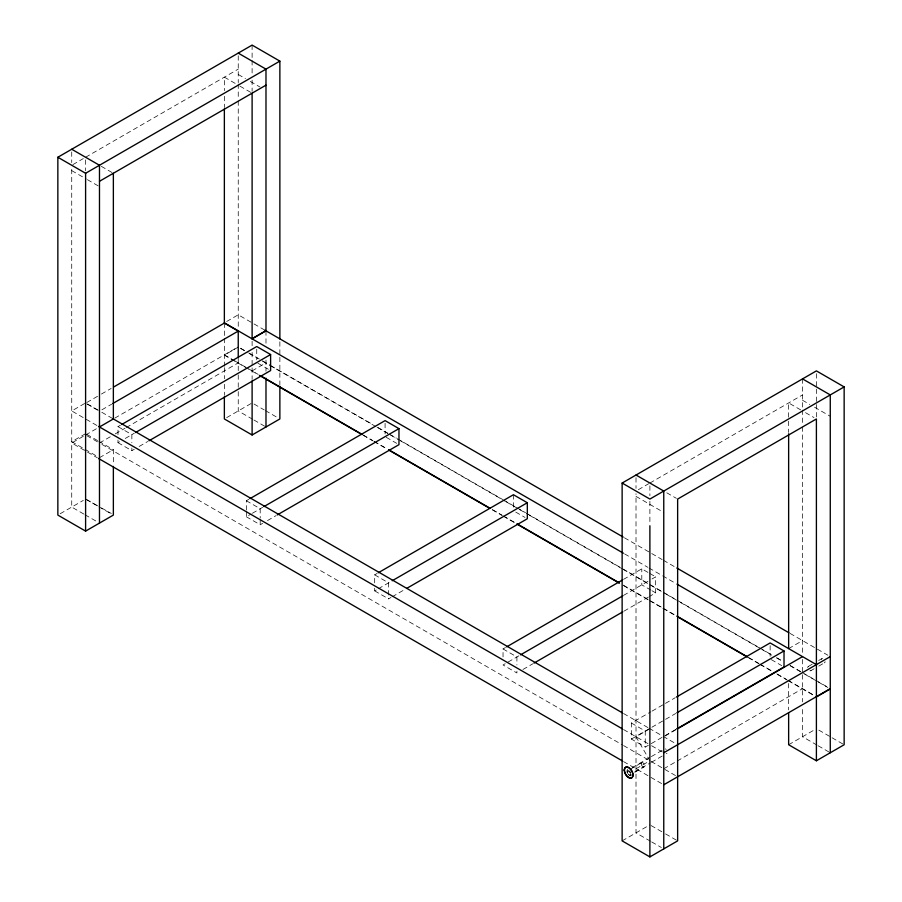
<?xml version="1.0" encoding="UTF-8"?>
<svg xmlns="http://www.w3.org/2000/svg" width="902" height="902" viewBox="0 0 902 902"><rect width="100%" height="100%" fill="white"/><g stroke="black" fill="none" stroke-linecap="round" stroke-linejoin="round"><path stroke-width="0.68" stroke-dasharray="4.51 3.38" d="M626.811 771.503L627.442 769.113M630.588 772.946L628.795 771.357L626.484 772.687L630.058 775.867L631.017 772.292M72.882 164.604L83.288 158.594M85.6 157.252L238.241 69.138M226.673 321.484L238.241 314.809L265.819 330.741M86.817 402.495L100.212 394.76M101.43 394.061L111.16 388.435M101.915 409.801L111.656 404.175M85.6 433.67L71.732 441.676L83.796 448.644M83.288 436.32L71.732 442.995L97.315 457.765M85.6 434.978L96.559 428.653M114.813 418.111L238.241 346.853M238.241 347.112L224.361 355.129L258.209 374.668M117.982 434.64L117.982 426.635L120.417 425.225M99.479 442.995L110.439 436.669M115.298 433.851L125.04 428.236M126.257 427.525L238.241 362.875M117.982 439.984L117.982 442.656L120.417 441.247M125.288 438.44L134.285 433.242M99.479 457.697L113.359 449.692L113.359 464.992M252.109 370.891L265.989 362.875M117.982 442.656L131.861 450.673L134.285 449.264M139.156 446.456L147.68 441.529M60.163 513.757L83.288 500.407M226.673 417.626L252.109 402.935L264.185 409.903M246.336 510.081L246.336 500.734L248.76 499.336M246.336 511.423L246.336 516.756L251.196 513.948M252.413 513.249L262.64 507.341M246.336 516.756L260.204 524.772L262.64 523.363M267.511 520.555L276.035 515.64M374.68 582.85L374.68 574.845L377.115 573.435M374.68 588.194L374.68 590.866L377.115 589.457M378.333 588.758L391.727 581.023M374.68 590.866L388.559 598.872L390.994 597.474M392.212 596.763L404.378 589.739M638.323 489.718L648.73 483.709M649.891 483.044L802.521 394.918M503.034 656.949L503.034 648.944L505.47 647.535M623.53 579.377L641.796 568.835L648.73 572.838M518.853 655.833L503.034 664.966L516.914 672.982L516.914 670.31M623.53 595.399L650.804 579.659M652.022 578.949L655.664 576.84L655.664 592.862L649.587 596.38M522.991 669.464L532.732 663.838M624.026 611.139L648.369 597.079M675.688 729.515L645.257 747.082L631.389 739.065L631.389 723.043L650.861 711.802M652.078 711.103L664.244 704.067M665.462 703.368L675.203 697.742M631.389 739.065L675.688 713.493M649.891 728.726L636.011 736.731L649.891 760.769L636.011 768.775M788.641 648.606L802.521 640.6M664.977 736.032L675.936 729.707M632.212 767.625L650.162 757.263M651.357 756.575L662.124 750.351M630.16 769.327L641.728 762.641M808.237 666.51L812.86 663.838M818.644 660.501L822.105 658.505A2.458 1.421 60 0 1 822.883 658.437M634.704 771.932L650.252 762.945M651.447 762.258L664.605 754.658M634.929 772.236L644.175 766.892M814.156 668.754L810.684 670.761A2.458 1.421 60 0 0 811.191 669.634M818.779 666.093L824.563 662.756M630.058 775.867L632.37 774.525M663.759 768.775L675.936 761.75M677.154 761.051L802.521 688.666M622.132 840.878L649.891 824.856M788.641 744.748L815.239 729.391M86.829 499.753L100.302 507.307M101.52 507.995L111.318 513.475M238.241 74.471L245.479 78.654M250.305 81.439L259.956 87.009M802.521 400.262L809.759 404.446M814.585 407.23L830.268 416.284M235.151 83.379L224.361 77.144L224.361 90.64M239.955 86.152L251.951 93.075M800.705 409.903L788.641 402.935L788.641 419.78M805.542 412.688L813.987 417.558M101.295 166.318L113.359 173.285M666.781 492.796L676.432 498.366M71.732 170.613L86.209 178.968M87.415 179.667L99.479 186.635M636.011 496.393L663.759 512.415M624.398 537.761L662.158 559.567M663.387 560.266L675.564 567.302M790.073 633.407L827.856 655.224M624.579 553.884L647.737 567.257M648.955 567.967L675.767 583.436M649.891 573.503L655.664 576.84M240.552 348.195L247.486 352.197M248.648 352.862L261.163 360.09M262.369 360.789L269.642 364.994M270.859 365.693L373.236 424.797M378.118 427.616L387.86 433.242M389.078 433.952L396.395 438.169M397.613 438.868L502.425 499.381M503.643 500.091L515.831 507.127M517.049 507.826L525.584 512.753M526.802 513.463L662.079 591.565M663.308 592.264L676.714 600.01M677.932 600.709L758.368 647.151M759.585 647.85L771.774 654.886M776.645 657.705L782.744 661.222M790.051 665.451L801.021 671.776M802.239 672.486L829.062 687.967M240.676 348.522L244.329 350.63M249.2 353.449L257.724 358.365M262.606 361.183L375.897 426.59M377.115 427.289L389.292 434.324M390.51 435.035L399.034 439.95M400.251 440.661L505.019 501.14M506.236 501.85L518.413 508.875M519.642 509.585L528.166 514.501M529.384 515.211L621.963 568.655M623.181 569.365L664.605 593.279M665.823 593.978L679.217 601.713M680.435 602.423L760.837 648.831M762.055 649.541L771.796 655.168M776.667 657.975L782.767 661.493M790.073 665.721L803.468 673.456M804.685 674.155L827.833 687.516M257.893 363.213L268.3 369.222M386.248 437.312L396.654 443.322M515.752 512.088L525.009 517.432M651.041 590.19L641.796 584.857L641.796 568.835M652.202 590.866L655.664 592.862M771.3 659.621L781.707 665.631M224.361 354.869L234.013 360.439M234.768 360.879L247.283 368.106M248.49 368.805L258.22 374.409M363.168 435.012L372.932 440.65M374.15 441.349L386.36 448.395M492.537 509.698L502.301 515.335M503.519 516.034L515.718 523.081M623.124 585.094L662.169 607.632M663.398 608.343L675.598 615.389M748.818 657.659L758.582 663.297M759.811 664.007L772.011 671.054M776.893 673.873L786.657 679.51M787.874 680.209L815.194 695.983M363.021 435.181L372.774 440.807M373.992 441.518L386.18 448.553M492.21 509.765L501.963 515.392M503.181 516.102L515.369 523.137M623.834 585.759L648.211 599.83M649.429 600.54L661.617 607.576M662.835 608.275L675.023 615.311M748.141 657.535L759.112 663.861M760.33 664.571L772.518 671.607M777.4 674.425L787.142 680.052M788.371 680.751L813.965 695.532M265.391 410.602L277.455 417.57M818.813 730.113L830.877 737.081M832.084 737.78L844.148 744.748M252.718 419.306L238.241 410.951L238.241 391.524M253.924 420.005L265.989 426.973M816.998 745.097L802.521 736.731L802.521 707.472M818.204 745.785L830.268 752.753M98.318 410.275L85.6 402.935L71.732 410.94L99.479 426.973M101.791 412.282L112.198 418.291M623.541 713.516L647.918 727.587M649.136 728.286L661.955 735.682M663.162 736.382L675.327 743.406M86.761 403.859L99.479 411.211M117.982 426.635L131.861 434.64L131.861 442.656M246.336 500.734L260.204 508.751L260.204 518.098M374.68 574.845L388.559 582.85L388.559 598.872M503.034 648.944L516.914 656.949L516.914 664.966M631.389 723.043L645.257 731.06L645.257 747.082M623.564 729.549L650.365 745.018M651.582 745.717L663.759 752.753M86.806 434.369L97.664 440.638M98.87 441.326L113.359 449.692M86.761 435.643L98.318 442.318M101.915 444.393L622.324 744.849M623.541 745.559L650.353 761.04M651.097 761.457L677.639 776.791M85.002 449.343L97.066 456.311M623.564 761.592L663.759 784.796M85.6 499.065L97.664 506.033M98.87 506.732L112.152 514.399M651.097 825.556L664.368 833.211M665.575 833.91L676.432 840.179M83.796 514.05L71.732 507.082L71.732 167.941M85.002 514.749L97.066 521.706M650.489 841.228L636.011 832.862L636.011 493.721M651.695 841.927L661.346 847.497M816.4 373.687L816.4 387.702M816.4 389.1L816.4 403.115M816.4 404.513L816.4 417.152M802.521 378.896L802.521 408.696M802.521 410.094L802.521 425.564M802.521 426.962L802.521 654.525M802.521 659.407L802.521 673.343M802.521 674.73L802.521 701.903M788.641 421.178L788.641 432.408M788.641 683.445L788.641 709.908M770.139 645.606L770.139 656.284M649.891 485.851L649.891 495.672M649.891 501.298L649.891 523.758M636.011 477.699L636.011 488.388M513.441 494.724L513.441 508.085M385.086 423.297L385.086 433.975M279.868 341.768L279.868 355.805M279.868 357.203L279.868 385.278M265.989 330.831L265.989 343.369M265.989 360.09L265.989 371.241M260.204 519.428L260.204 524.772M256.743 349.198L256.743 359.875M252.109 45.1L252.109 59.16M252.109 60.558L252.109 73.118M252.109 80.131L252.109 91.361M252.109 341.182L252.109 346.796M252.109 352.411L252.109 366.449M252.109 367.847L252.109 379.471M238.241 55.777L238.241 82.634M238.241 84.033L238.241 99.513M238.241 100.923L238.241 328.745M238.241 358.218L238.241 373.484M238.241 374.871L238.241 390.138M224.361 96.266L224.361 107.53M224.361 323.085L224.361 336.897M224.361 338.284L224.361 366.235M224.361 367.621L224.361 378.716M224.361 384.263L224.361 395.369M131.861 448.001L131.861 450.673M85.6 159.925L85.6 170.749M71.732 151.919L71.732 162.597M630.182 772.405A2.481 1.432 60 0 1 629.54 771.289M666.995 753.283A2.481 1.432 60 0 1 666.206 753.35M665.304 748.908A2.481 1.432 60 0 1 666.206 749.427M630.577 774.649A2.458 1.421 60 0 1 629.077 774.784M628.626 774.457A2.458 1.421 60 0 1 628.209 774.017M627.848 773.488A2.458 1.421 60 0 1 627.465 771.086A2.458 1.421 60 0 1 629.077 770.782M629.517 771.109A2.458 1.421 60 0 1 630.295 772.078M821.598 659.621A2.458 1.421 60 0 1 821.835 658.753M825.071 661.628A2.458 1.421 60 0 1 824.202 662.857M810.323 670.874A2.458 1.421 60 0 1 809.906 670.829M807.73 667.638A2.458 1.421 60 0 1 808.587 666.398M641.209 763.768A2.458 1.421 60 0 0 643.814 767.004A2.458 1.421 60 0 0 643.814 763.532A2.458 1.421 60 0 0 641.209 763.768"/><path stroke-width="1.35" d="M113.359 466.39L113.359 515.087L85.6 531.109L57.852 515.087L57.852 157.252L252.109 45.1L279.868 61.122L279.868 338.96M57.852 157.252L85.6 173.274L279.868 61.122M99.479 181.291L265.989 85.16M113.596 387.037L224.361 323.085L238.241 331.09L112.863 403.476M251.951 338.746L265.819 330.741M99.479 426.973L113.359 418.956L113.359 173.285M121.635 424.526L256.743 346.526L270.611 354.531L270.611 370.553L148.898 440.83M135.503 432.532L270.611 354.531M224.361 396.756L224.361 418.956L252.109 434.978L279.868 418.956L279.868 386.676M249.978 498.626L385.086 420.625L398.966 428.642L398.966 444.663L277.252 514.929M263.858 506.642L398.966 428.642M378.333 572.736L513.441 494.724L527.32 502.741L527.32 518.763L406.813 588.329M392.212 580.741L527.32 502.741M816.4 760.769L816.4 418.956L677.639 499.065L677.639 840.878L649.891 856.9L622.132 840.878L622.132 483.044L816.4 370.891L844.148 386.913L844.148 744.748L816.4 760.769L788.641 744.748L788.641 712.704M844.148 386.913L649.891 499.065L622.132 483.044M506.687 646.835L622.312 580.076M520.567 654.841L622.808 595.816M533.95 663.139L622.808 611.838M676.421 697.043L770.139 642.934L784.018 650.951L784.018 666.973L676.906 728.805M676.906 712.783L784.018 650.951M677.154 728.996L802.521 656.622M663.759 752.753L830.268 656.622M663.759 784.796L830.268 688.666M816.4 696.942L830.268 688.925M238.241 53.117L265.989 69.138L265.989 330.831L252.109 338.848L252.109 93.165M802.521 378.896L830.268 394.918L830.268 752.753M71.732 149.247L99.479 165.269L99.479 523.104M636.011 475.027L663.759 491.049L663.759 848.883M265.041 330.29L623.181 537.062M676.782 568.001L788.855 632.708M224.361 322.826L623.361 553.185M676.985 584.146L816.4 664.627M260.655 375.818L361.95 434.302M388.796 449.805L490.09 508.288M516.947 523.791L619.46 582.974M676.816 616.089L747.6 656.96M259.426 375.367L361.803 434.482M388.615 449.963L489.775 508.356M517.804 524.547L618.964 582.951M677.458 616.72L746.924 656.825M112.885 418.686L622.324 712.806M98.532 426.42L622.346 728.839M98.532 458.464L622.346 760.882M788.641 433.817L788.641 648.606M649.891 525.765L649.891 856.9M265.989 378.209L265.989 426.973M252.109 380.858L252.109 434.978M238.241 330.831L238.241 357.35M224.361 108.939L224.361 323.085M85.6 173.274L85.6 531.109M624.421 769.981A6.134 3.54 60 0 0 630.926 778.076A6.134 3.54 60 0 0 630.926 769.406A6.134 3.54 60 0 0 624.421 769.981M624.229 770.094A6.134 3.54 60 0 0 630.735 778.189A6.134 3.54 60 0 0 630.735 769.507A6.134 3.54 60 0 0 624.229 770.094"/></g></svg>
